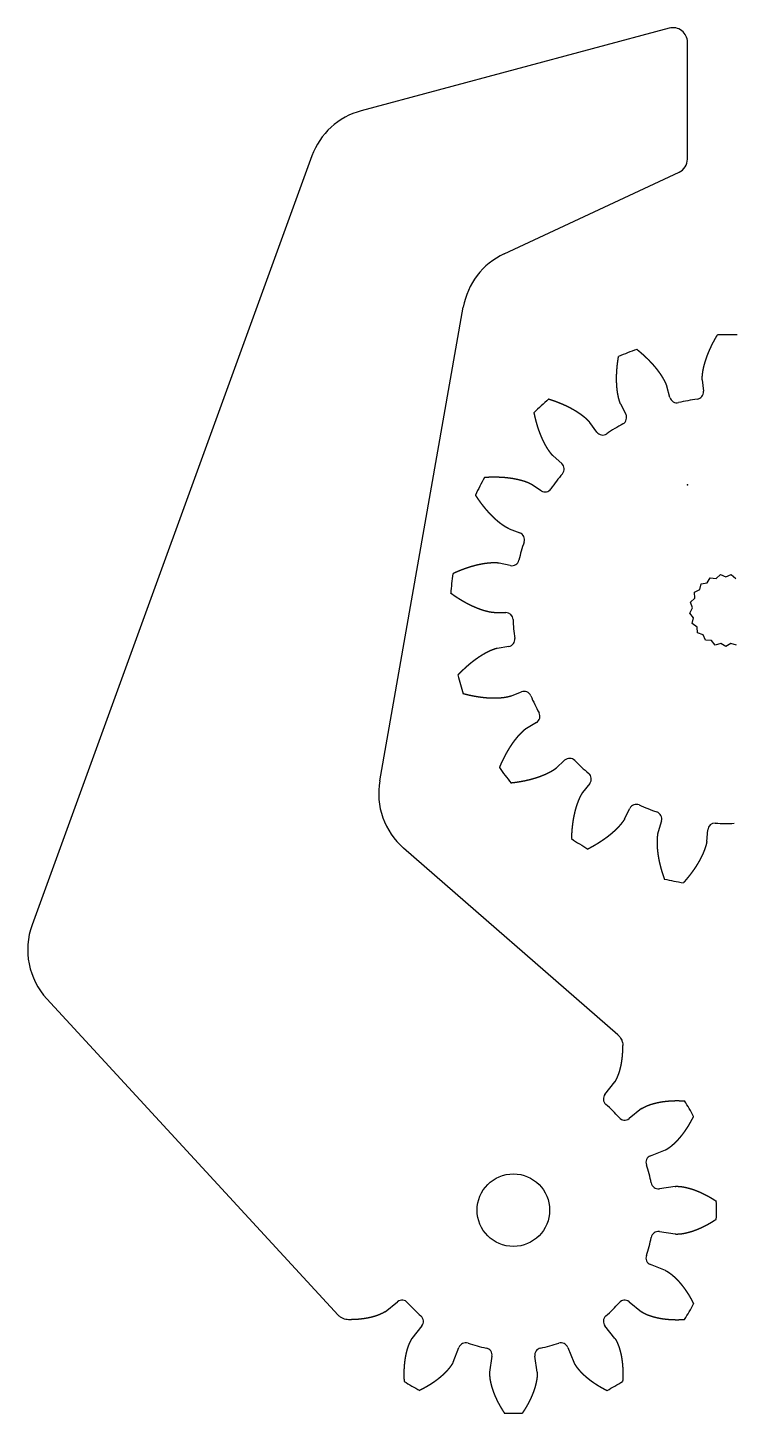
# Model space of a CAD drawing. Header units: millimetres. Extents: x -50 to 45, y -115 to 31.
# Drawn here: x -50.5 to -1.8, y -64 to 31.5 of the extents above; entities that cross this region are included whole.
import ezdxf

# ---------------------------------------------------------------- set-up
doc = ezdxf.new("R2010")
doc.units = ezdxf.units.MM
doc.layers.get('0').update_dxf_attribs({"linetype": 'CONTINUOUS'})

msp = doc.modelspace()

# ---------------------------------------------------------------- linework, layer by layer
for p, q in [((-6.259, 31.465), (-27.486, 25.777)), ((-5, 22.439), (-5, 30.499)), ((-30.89, 22.657), (-50.179, -30.338)), ((-17.641, 15.907), (-5.577, 21.533)), ((-26.211, -20.414), (-20.452, 12.244)), ((-6.21, 6.019), (-6.413, 6.789)), ((-3.979, 7.232), (-3.898, 6.439)), ((-9.61, 5.57), (-9.247, 4.86)), ((-11.252, 3.633), (-11.719, 4.279)), ((-14.26, 1.986), (-13.665, 1.455)), ((-15.091, -0.413), (-15.76, 0.02)), ((-17.301, -3.035), (-16.555, -3.316)), ((-17.21, -5.573), (-17.99, -5.411)), ((-18.324, -8.816), (-17.527, -8.808)), ((-17.322, -11.149), (-18.108, -11.28)), ((-17.189, -14.576), (-16.448, -14.281)), ((-15.412, -16.39), (-16.097, -16.796)), ((-14.049, -19.537), (-13.466, -18.994)), ((-11.737, -20.586), (-12.23, -21.213)), ((-9.33, -23.029), (-8.982, -22.312)), ((-6.795, -23.172), (-7.028, -23.934)), ((-3.668, -24.58), (-3.602, -23.786)), ((-9.795, -37.914), (-24.569, -25.054)), ((-49.158, -35.436), (-29.083, -57.226)), ((-10.687, -42.022), (-10.003, -41.157)), ((-8.157, -43.003), (-9.022, -43.687)), ((-7.544, -46.247), (-6.519, -45.84)), ((-5.843, -48.362), (-6.934, -48.522)), ((-6.934, -51.478), (-5.843, -51.638)), ((-6.519, -54.16), (-7.544, -53.753)), ((-25.843, -56.997), (-24.978, -56.313)), ((-9.022, -56.313), (-8.157, -56.997)), ((-23.313, -57.978), (-23.997, -58.843)), ((-10.003, -58.843), (-10.687, -57.978)), ((-21.16, -60.481), (-20.753, -59.456)), ((-18.478, -60.066), (-18.638, -61.157)), ((-15.362, -61.157), (-15.522, -60.066)), ((-13.247, -59.456), (-12.84, -60.481))]:
    msp.add_line(p, q)
msp.add_lwpolyline([(-1.613, -11.047), (-2.007, -10.934), (-2.35, -11.158), (-2.692, -10.934), (-3.086, -11.047), (-3.348, -10.732), (-3.757, -10.724), (-3.914, -10.346), (-4.303, -10.218), (-4.341, -9.81), (-4.675, -9.573), (-4.592, -9.172), (-4.841, -8.847), (-4.643, -8.488), (-4.785, -8.104), (-4.491, -7.82), (-4.513, -7.411), (-4.148, -7.226), (-4.049, -6.828), (-3.645, -6.76), (-3.434, -6.409), (-3.028, -6.462), (-2.722, -6.189), (-2.35, -6.36), (-1.977, -6.189), (-1.672, -6.462)])
msp.add_circle((-17, -50), 2.5)
for centre, radius, start, end in [((-6, 30.499), 1, 0, 105), ((-26.192, 20.947), 5, 105, 160), ((-6, 22.439), 1, -65, 0), ((-15.528, 11.376), 5, 115, 170), ((-2.35, -8.66), 19, 87.67315, 91.73861), ((-2.35, -8.66), 19, 108.84962, 112.91508), ((-2.35, -8.66), 19, 130.02609, 134.09155), ((-5.726, 6.146), 0.5, 194.73428, 282.84747), ((-2.35, -8.66), 14.686, 97.74077, 102.84747), ((-4.395, 6.388), 0.5, -82.25923, 5.85396), ((-9.693, 4.633), 0.5, -61.08276, 27.03043), ((-2.35, -8.66), 14.686, 118.91724, 124.02394), ((-10.847, 3.926), 0.5, 215.91075, 304.02394), ((-13.999, 1.082), 0.5, -39.90629, 48.2069), ((-2.35, -8.66), 19, 151.20256, 155.26802), ((-2.35, -8.66), 14.686, 140.09371, 145.20041), ((-14.82, 0.007), 0.5, 237.08722, 325.20041), ((-16.731, -3.784), 0.5, -18.72982, 69.38337), ((-2.35, -8.66), 14.686, 161.27018, 166.37688), ((-17.108, -5.083), 0.5, 258.26369, 346.37688), ((-2.35, -8.66), 19, 172.37904, 176.44449), ((-17.522, -9.308), 0.5, 2.44665, 90.55984), ((-2.35, -8.66), 14.686, 182.44665, 187.55335), ((-17.404, -10.656), 0.5, -80.55984, 7.55335), ((-2.35, -8.66), 19, 193.55551, 197.62096), ((-16.263, -14.745), 0.5, 23.62312, 111.73631), ((-2.35, -8.66), 14.686, 203.62312, 208.72982), ((-15.666, -15.96), 0.5, -59.38337, 28.72982), ((-13.125, -19.36), 0.5, 44.79959, 132.91278), ((-2.35, -8.66), 14.686, 224.79959, 229.90629), ((-2.35, -8.66), 19, 214.73198, 218.79744), ((-12.13, -20.277), 0.5, -38.2069, 49.90629), ((-21.286, -21.282), 5, 170, 228.96134), ((-8.532, -22.53), 0.5, 65.97606, 154.08925), ((-2.35, -8.66), 14.686, 245.97606, 251.08276), ((-7.273, -23.026), 0.5, -17.03043, 71.08276), ((-3.104, -23.827), 0.5, 87.15253, 175.26572), ((-2.35, -8.66), 14.686, 267.15253, 272.25923), ((-2.35, -8.66), 19, 235.90845, 239.97391), ((-2.35, -8.66), 19, 257.08492, 261.15038), ((-45.481, -32.048), 5, 160, 222.65448), ((-10.295, -42.332), 0.5, 141.64604, 228.83243), ((-17, -50), 9.686, 41.16757, 48.83243), ((-17, -50), 14, 27.45894, 32.54106), ((-9.332, -43.295), 0.5, 221.16757, 308.35396), ((-7.359, -46.712), 0.5, 111.64604, 198.83243), ((-17, -50), 9.686, 11.16757, 18.83243), ((-7.007, -48.027), 0.5, 191.16757, 278.35396), ((-17, -50), 14, -2.54106, 2.54106), ((-7.007, -51.973), 0.5, 81.64604, 168.83243), ((-17, -50), 9.686, 341.16757, 348.83243), ((-7.359, -53.288), 0.5, 161.16757, 248.35396), ((-24.668, -56.705), 0.5, 41.16757, 128.35396), ((-9.332, -56.705), 0.5, 51.64604, 138.83243), ((-17, -50), 9.686, 221.16757, 228.83243), ((-23.705, -57.668), 0.5, -38.35396, 48.83243), ((-10.295, -57.668), 0.5, 131.16757, 218.35396), ((-17, -50), 9.686, 311.16757, 318.83243), ((-17, -50), 14, 327.45894, 332.54106), ((-20.288, -59.641), 0.5, 71.16757, 158.35396), ((-17, -50), 9.686, 251.16757, 258.83243), ((-17, -50), 9.686, 281.16757, 288.83243), ((-13.712, -59.641), 0.5, 21.64604, 108.83243), ((-18.973, -59.993), 0.5, -8.35396, 78.83243), ((-15.027, -59.993), 0.5, 101.16757, 188.35396), ((-17, -50), 14, 237.45894, 242.54106), ((-17, -50), 14, 297.45894, 302.54106), ((-17, -50), 14, 267.45894, 272.54106)]:
    msp.add_arc(centre, radius, start, end)
for points in [[(-3.979, 7.232), (-3.98, 7.24), (-3.981, 7.258), (-3.983, 7.285), (-3.984, 7.32), (-3.983, 7.365), (-3.98, 7.41), (-3.977, 7.454), (-3.973, 7.499), (-3.969, 7.544), (-3.965, 7.589), (-3.96, 7.633), (-3.954, 7.678), (-3.948, 7.723), (-3.941, 7.768), (-3.934, 7.813), (-3.926, 7.858), (-3.917, 7.903), (-3.908, 7.947), (-3.899, 7.992), (-3.89, 8.037), (-3.879, 8.082), (-3.869, 8.127), (-3.858, 8.172), (-3.847, 8.217), (-3.835, 8.261), (-3.823, 8.306), (-3.811, 8.351), (-3.798, 8.396), (-3.785, 8.44), (-3.771, 8.485), (-3.757, 8.53), (-3.743, 8.575), (-3.728, 8.619), (-3.713, 8.664), (-3.698, 8.708), (-3.683, 8.753), (-3.667, 8.798), (-3.65, 8.842), (-3.634, 8.887), (-3.617, 8.931), (-3.6, 8.975), (-3.582, 9.02), (-3.565, 9.064), (-3.547, 9.108), (-3.528, 9.153), (-3.509, 9.197), (-3.49, 9.241), (-3.471, 9.285), (-3.452, 9.329), (-3.432, 9.374), (-3.412, 9.418), (-3.391, 9.462), (-3.371, 9.506), (-3.35, 9.549), (-3.328, 9.593), (-3.307, 9.637), (-3.285, 9.681), (-3.263, 9.725), (-3.241, 9.768), (-3.218, 9.812), (-3.195, 9.856), (-3.172, 9.899), (-3.148, 9.943), (-3.125, 9.986), (-3.101, 10.029), (-3.077, 10.073), (-3.052, 10.116), (-3.027, 10.159), (-3.003, 10.202), (-2.977, 10.245), (-2.957, 10.28), (-2.942, 10.306), (-2.931, 10.323), (-2.926, 10.331)], [(-9.61, 5.57), (-9.614, 5.578), (-9.621, 5.594), (-9.633, 5.618), (-9.646, 5.651), (-9.661, 5.693), (-9.675, 5.735), (-9.688, 5.778), (-9.701, 5.821), (-9.713, 5.865), (-9.725, 5.908), (-9.737, 5.952), (-9.748, 5.995), (-9.758, 6.039), (-9.768, 6.084), (-9.777, 6.128), (-9.786, 6.173), (-9.794, 6.218), (-9.802, 6.263), (-9.81, 6.308), (-9.817, 6.353), (-9.824, 6.399), (-9.831, 6.444), (-9.837, 6.49), (-9.842, 6.536), (-9.848, 6.582), (-9.852, 6.628), (-9.857, 6.674), (-9.861, 6.721), (-9.865, 6.767), (-9.869, 6.814), (-9.872, 6.861), (-9.875, 6.907), (-9.877, 6.954), (-9.879, 7.001), (-9.881, 7.048), (-9.883, 7.096), (-9.884, 7.143), (-9.885, 7.19), (-9.886, 7.238), (-9.886, 7.285), (-9.886, 7.333), (-9.886, 7.381), (-9.885, 7.428), (-9.884, 7.476), (-9.883, 7.524), (-9.882, 7.572), (-9.88, 7.62), (-9.878, 7.668), (-9.876, 7.717), (-9.873, 7.765), (-9.87, 7.813), (-9.867, 7.862), (-9.864, 7.91), (-9.86, 7.959), (-9.856, 8.007), (-9.852, 8.056), (-9.847, 8.105), (-9.842, 8.153), (-9.837, 8.202), (-9.832, 8.251), (-9.826, 8.3), (-9.821, 8.349), (-9.814, 8.398), (-9.808, 8.447), (-9.801, 8.496), (-9.795, 8.545), (-9.787, 8.594), (-9.78, 8.643), (-9.772, 8.693), (-9.764, 8.742), (-9.758, 8.781), (-9.753, 8.811), (-9.749, 8.831), (-9.748, 8.841)], [(-6.413, 6.789), (-6.415, 6.798), (-6.42, 6.815), (-6.427, 6.841), (-6.439, 6.874), (-6.456, 6.916), (-6.474, 6.957), (-6.493, 6.997), (-6.512, 7.038), (-6.532, 7.078), (-6.552, 7.119), (-6.572, 7.159), (-6.593, 7.199), (-6.614, 7.239), (-6.637, 7.278), (-6.659, 7.318), (-6.683, 7.357), (-6.706, 7.396), (-6.73, 7.435), (-6.755, 7.474), (-6.78, 7.512), (-6.805, 7.551), (-6.83, 7.589), (-6.856, 7.627), (-6.883, 7.665), (-6.909, 7.703), (-6.936, 7.741), (-6.964, 7.778), (-6.992, 7.816), (-7.02, 7.853), (-7.048, 7.89), (-7.077, 7.927), (-7.106, 7.964), (-7.135, 8), (-7.165, 8.037), (-7.195, 8.073), (-7.225, 8.11), (-7.256, 8.146), (-7.286, 8.182), (-7.318, 8.217), (-7.349, 8.253), (-7.381, 8.289), (-7.413, 8.324), (-7.445, 8.359), (-7.477, 8.395), (-7.51, 8.43), (-7.543, 8.464), (-7.577, 8.499), (-7.61, 8.534), (-7.644, 8.568), (-7.678, 8.602), (-7.712, 8.636), (-7.747, 8.671), (-7.782, 8.704), (-7.817, 8.738), (-7.852, 8.772), (-7.888, 8.805), (-7.924, 8.838), (-7.96, 8.872), (-7.996, 8.905), (-8.032, 8.938), (-8.069, 8.97), (-8.106, 9.003), (-8.143, 9.035), (-8.181, 9.068), (-8.218, 9.1), (-8.256, 9.132), (-8.294, 9.164), (-8.333, 9.196), (-8.371, 9.227), (-8.41, 9.259), (-8.441, 9.284), (-8.465, 9.302), (-8.48, 9.315), (-8.488, 9.321)], [(-11.719, 4.279), (-11.724, 4.286), (-11.735, 4.3), (-11.752, 4.321), (-11.775, 4.348), (-11.805, 4.381), (-11.837, 4.412), (-11.869, 4.443), (-11.902, 4.474), (-11.935, 4.505), (-11.968, 4.535), (-12.001, 4.566), (-12.035, 4.595), (-12.07, 4.625), (-12.105, 4.654), (-12.14, 4.682), (-12.176, 4.71), (-12.212, 4.738), (-12.249, 4.766), (-12.286, 4.793), (-12.323, 4.82), (-12.36, 4.847), (-12.398, 4.873), (-12.436, 4.899), (-12.474, 4.925), (-12.512, 4.951), (-12.551, 4.976), (-12.59, 5.001), (-12.63, 5.026), (-12.669, 5.051), (-12.709, 5.075), (-12.749, 5.099), (-12.79, 5.123), (-12.83, 5.147), (-12.871, 5.17), (-12.912, 5.193), (-12.954, 5.216), (-12.995, 5.239), (-13.037, 5.261), (-13.079, 5.283), (-13.121, 5.305), (-13.163, 5.327), (-13.206, 5.348), (-13.249, 5.369), (-13.292, 5.39), (-13.335, 5.411), (-13.379, 5.432), (-13.422, 5.452), (-13.466, 5.472), (-13.51, 5.492), (-13.554, 5.512), (-13.598, 5.531), (-13.643, 5.55), (-13.688, 5.569), (-13.733, 5.588), (-13.778, 5.607), (-13.823, 5.625), (-13.868, 5.643), (-13.914, 5.661), (-13.96, 5.679), (-14.006, 5.696), (-14.052, 5.714), (-14.098, 5.731), (-14.144, 5.747), (-14.191, 5.764), (-14.238, 5.78), (-14.285, 5.797), (-14.332, 5.813), (-14.379, 5.828), (-14.426, 5.844), (-14.474, 5.859), (-14.512, 5.871), (-14.54, 5.88), (-14.56, 5.886), (-14.569, 5.889)], [(-14.26, 1.986), (-14.266, 1.992), (-14.279, 2.004), (-14.299, 2.023), (-14.323, 2.049), (-14.352, 2.082), (-14.381, 2.117), (-14.408, 2.152), (-14.436, 2.188), (-14.463, 2.224), (-14.49, 2.26), (-14.516, 2.296), (-14.542, 2.333), (-14.568, 2.37), (-14.593, 2.408), (-14.618, 2.446), (-14.642, 2.485), (-14.666, 2.524), (-14.69, 2.563), (-14.713, 2.602), (-14.736, 2.642), (-14.759, 2.682), (-14.782, 2.722), (-14.804, 2.762), (-14.826, 2.803), (-14.847, 2.844), (-14.868, 2.885), (-14.889, 2.927), (-14.91, 2.969), (-14.93, 3.011), (-14.951, 3.053), (-14.97, 3.095), (-14.99, 3.138), (-15.009, 3.181), (-15.028, 3.224), (-15.047, 3.267), (-15.066, 3.31), (-15.084, 3.354), (-15.102, 3.398), (-15.12, 3.442), (-15.137, 3.486), (-15.154, 3.53), (-15.171, 3.575), (-15.188, 3.62), (-15.205, 3.665), (-15.221, 3.71), (-15.237, 3.755), (-15.253, 3.801), (-15.268, 3.846), (-15.283, 3.892), (-15.298, 3.938), (-15.313, 3.984), (-15.328, 4.03), (-15.342, 4.077), (-15.356, 4.123), (-15.37, 4.17), (-15.384, 4.217), (-15.397, 4.264), (-15.41, 4.311), (-15.423, 4.359), (-15.436, 4.406), (-15.448, 4.454), (-15.46, 4.501), (-15.472, 4.549), (-15.484, 4.597), (-15.496, 4.646), (-15.507, 4.694), (-15.518, 4.742), (-15.529, 4.791), (-15.54, 4.84), (-15.55, 4.888), (-15.558, 4.927), (-15.564, 4.957), (-15.568, 4.977), (-15.57, 4.986)], [(-15.76, 0.02), (-15.768, 0.025), (-15.783, 0.034), (-15.806, 0.048), (-15.837, 0.065), (-15.878, 0.084), (-15.918, 0.102), (-15.96, 0.12), (-16.001, 0.137), (-16.043, 0.153), (-16.085, 0.17), (-16.127, 0.186), (-16.17, 0.201), (-16.212, 0.216), (-16.255, 0.231), (-16.299, 0.244), (-16.342, 0.258), (-16.386, 0.27), (-16.43, 0.283), (-16.474, 0.295), (-16.519, 0.307), (-16.563, 0.318), (-16.608, 0.33), (-16.653, 0.34), (-16.698, 0.351), (-16.743, 0.361), (-16.788, 0.37), (-16.834, 0.379), (-16.88, 0.388), (-16.925, 0.397), (-16.971, 0.405), (-17.018, 0.413), (-17.064, 0.421), (-17.11, 0.428), (-17.157, 0.435), (-17.203, 0.442), (-17.25, 0.448), (-17.297, 0.454), (-17.344, 0.46), (-17.391, 0.466), (-17.438, 0.471), (-17.486, 0.476), (-17.533, 0.48), (-17.581, 0.485), (-17.629, 0.489), (-17.676, 0.493), (-17.724, 0.496), (-17.772, 0.499), (-17.82, 0.502), (-17.869, 0.505), (-17.917, 0.507), (-17.965, 0.509), (-18.014, 0.511), (-18.062, 0.513), (-18.111, 0.514), (-18.16, 0.515), (-18.209, 0.516), (-18.257, 0.516), (-18.306, 0.517), (-18.355, 0.517), (-18.405, 0.516), (-18.454, 0.516), (-18.503, 0.515), (-18.553, 0.514), (-18.602, 0.512), (-18.651, 0.511), (-18.701, 0.509), (-18.751, 0.507), (-18.8, 0.505), (-18.85, 0.502), (-18.9, 0.499), (-18.94, 0.497), (-18.97, 0.495), (-18.99, 0.493), (-19, 0.493)], [(-17.301, -3.035), (-17.31, -3.032), (-17.326, -3.025), (-17.351, -3.015), (-17.383, -3), (-17.422, -2.979), (-17.461, -2.957), (-17.5, -2.934), (-17.538, -2.911), (-17.577, -2.887), (-17.615, -2.863), (-17.653, -2.839), (-17.69, -2.814), (-17.728, -2.788), (-17.765, -2.762), (-17.802, -2.735), (-17.838, -2.708), (-17.875, -2.681), (-17.911, -2.653), (-17.947, -2.624), (-17.983, -2.596), (-18.018, -2.567), (-18.054, -2.538), (-18.089, -2.508), (-18.124, -2.478), (-18.159, -2.447), (-18.194, -2.416), (-18.228, -2.385), (-18.263, -2.354), (-18.297, -2.322), (-18.331, -2.29), (-18.365, -2.258), (-18.398, -2.225), (-18.432, -2.192), (-18.465, -2.159), (-18.498, -2.125), (-18.531, -2.092), (-18.564, -2.057), (-18.597, -2.023), (-18.629, -1.988), (-18.661, -1.954), (-18.693, -1.918), (-18.725, -1.883), (-18.757, -1.847), (-18.789, -1.811), (-18.82, -1.775), (-18.851, -1.739), (-18.883, -1.702), (-18.914, -1.665), (-18.944, -1.628), (-18.975, -1.59), (-19.005, -1.553), (-19.036, -1.515), (-19.066, -1.477), (-19.096, -1.438), (-19.126, -1.4), (-19.155, -1.361), (-19.185, -1.322), (-19.214, -1.283), (-19.243, -1.243), (-19.272, -1.204), (-19.301, -1.164), (-19.329, -1.124), (-19.358, -1.083), (-19.386, -1.043), (-19.414, -1.002), (-19.442, -0.961), (-19.47, -0.92), (-19.498, -0.878), (-19.525, -0.837), (-19.553, -0.795), (-19.574, -0.761), (-19.591, -0.736), (-19.601, -0.719), (-19.607, -0.711)], [(-17.99, -5.411), (-17.999, -5.409), (-18.017, -5.405), (-18.043, -5.401), (-18.078, -5.397), (-18.123, -5.393), (-18.167, -5.391), (-18.212, -5.39), (-18.257, -5.389), (-18.302, -5.388), (-18.347, -5.388), (-18.392, -5.389), (-18.437, -5.389), (-18.483, -5.391), (-18.528, -5.393), (-18.573, -5.396), (-18.619, -5.399), (-18.664, -5.403), (-18.71, -5.407), (-18.755, -5.412), (-18.801, -5.417), (-18.847, -5.422), (-18.892, -5.428), (-18.938, -5.434), (-18.984, -5.441), (-19.03, -5.448), (-19.075, -5.456), (-19.121, -5.463), (-19.167, -5.472), (-19.213, -5.48), (-19.259, -5.489), (-19.305, -5.498), (-19.351, -5.508), (-19.396, -5.518), (-19.442, -5.528), (-19.488, -5.538), (-19.534, -5.549), (-19.58, -5.561), (-19.626, -5.572), (-19.672, -5.584), (-19.718, -5.596), (-19.764, -5.609), (-19.81, -5.622), (-19.856, -5.635), (-19.902, -5.648), (-19.948, -5.662), (-19.994, -5.676), (-20.04, -5.69), (-20.086, -5.705), (-20.131, -5.72), (-20.177, -5.735), (-20.223, -5.751), (-20.269, -5.767), (-20.315, -5.783), (-20.361, -5.799), (-20.407, -5.816), (-20.452, -5.833), (-20.498, -5.85), (-20.544, -5.867), (-20.59, -5.885), (-20.635, -5.903), (-20.681, -5.921), (-20.727, -5.94), (-20.772, -5.959), (-20.818, -5.978), (-20.864, -5.997), (-20.909, -6.017), (-20.955, -6.037), (-21, -6.057), (-21.046, -6.077), (-21.091, -6.098), (-21.127, -6.115), (-21.155, -6.127), (-21.173, -6.136), (-21.182, -6.14)], [(-18.324, -8.816), (-18.333, -8.816), (-18.35, -8.816), (-18.377, -8.815), (-18.413, -8.813), (-18.457, -8.807), (-18.501, -8.801), (-18.545, -8.793), (-18.59, -8.786), (-18.634, -8.777), (-18.678, -8.769), (-18.722, -8.76), (-18.766, -8.75), (-18.81, -8.74), (-18.854, -8.729), (-18.898, -8.717), (-18.942, -8.705), (-18.986, -8.693), (-19.03, -8.68), (-19.074, -8.666), (-19.118, -8.653), (-19.161, -8.639), (-19.205, -8.624), (-19.249, -8.609), (-19.292, -8.594), (-19.336, -8.578), (-19.379, -8.562), (-19.423, -8.545), (-19.466, -8.528), (-19.509, -8.511), (-19.553, -8.493), (-19.596, -8.475), (-19.639, -8.457), (-19.682, -8.438), (-19.725, -8.42), (-19.768, -8.4), (-19.811, -8.381), (-19.854, -8.361), (-19.897, -8.34), (-19.94, -8.32), (-19.982, -8.299), (-20.025, -8.278), (-20.068, -8.256), (-20.11, -8.234), (-20.153, -8.212), (-20.195, -8.19), (-20.237, -8.167), (-20.28, -8.144), (-20.322, -8.121), (-20.364, -8.097), (-20.406, -8.074), (-20.448, -8.049), (-20.49, -8.025), (-20.532, -8), (-20.574, -7.975), (-20.615, -7.95), (-20.657, -7.925), (-20.699, -7.899), (-20.74, -7.873), (-20.782, -7.847), (-20.823, -7.82), (-20.864, -7.793), (-20.905, -7.766), (-20.946, -7.739), (-20.988, -7.711), (-21.029, -7.684), (-21.069, -7.655), (-21.11, -7.627), (-21.151, -7.599), (-21.192, -7.57), (-21.232, -7.541), (-21.265, -7.517), (-21.289, -7.499), (-21.305, -7.488), (-21.313, -7.482)], [(-18.108, -11.28), (-18.117, -11.282), (-18.134, -11.285), (-18.161, -11.29), (-18.195, -11.299), (-18.238, -11.312), (-18.28, -11.326), (-18.322, -11.341), (-18.365, -11.356), (-18.407, -11.372), (-18.449, -11.388), (-18.491, -11.405), (-18.533, -11.422), (-18.574, -11.44), (-18.616, -11.458), (-18.657, -11.477), (-18.698, -11.497), (-18.739, -11.517), (-18.78, -11.537), (-18.821, -11.558), (-18.862, -11.579), (-18.902, -11.6), (-18.943, -11.622), (-18.983, -11.645), (-19.023, -11.667), (-19.063, -11.69), (-19.104, -11.714), (-19.143, -11.738), (-19.183, -11.762), (-19.223, -11.786), (-19.262, -11.811), (-19.302, -11.837), (-19.341, -11.862), (-19.38, -11.888), (-19.42, -11.914), (-19.459, -11.94), (-19.497, -11.967), (-19.536, -11.994), (-19.575, -12.022), (-19.613, -12.049), (-19.652, -12.077), (-19.69, -12.106), (-19.728, -12.134), (-19.766, -12.163), (-19.804, -12.192), (-19.842, -12.222), (-19.88, -12.251), (-19.918, -12.281), (-19.955, -12.312), (-19.993, -12.342), (-20.03, -12.373), (-20.067, -12.404), (-20.104, -12.435), (-20.141, -12.467), (-20.178, -12.499), (-20.215, -12.531), (-20.251, -12.563), (-20.288, -12.596), (-20.324, -12.628), (-20.36, -12.662), (-20.396, -12.695), (-20.432, -12.728), (-20.468, -12.762), (-20.504, -12.796), (-20.54, -12.831), (-20.575, -12.865), (-20.611, -12.9), (-20.646, -12.935), (-20.681, -12.97), (-20.716, -13.006), (-20.751, -13.041), (-20.779, -13.07), (-20.8, -13.092), (-20.813, -13.106), (-20.82, -13.113)], [(-17.189, -14.576), (-17.197, -14.579), (-17.213, -14.586), (-17.239, -14.594), (-17.273, -14.605), (-17.316, -14.616), (-17.36, -14.626), (-17.403, -14.635), (-17.448, -14.644), (-17.492, -14.652), (-17.536, -14.66), (-17.58, -14.667), (-17.625, -14.674), (-17.67, -14.681), (-17.715, -14.687), (-17.76, -14.692), (-17.805, -14.696), (-17.851, -14.7), (-17.896, -14.704), (-17.942, -14.707), (-17.988, -14.71), (-18.034, -14.713), (-18.08, -14.715), (-18.126, -14.717), (-18.172, -14.719), (-18.218, -14.72), (-18.265, -14.72), (-18.311, -14.72), (-18.358, -14.72), (-18.405, -14.72), (-18.451, -14.719), (-18.498, -14.718), (-18.545, -14.717), (-18.592, -14.715), (-18.639, -14.713), (-18.686, -14.71), (-18.733, -14.707), (-18.78, -14.704), (-18.827, -14.701), (-18.875, -14.697), (-18.922, -14.693), (-18.97, -14.689), (-19.017, -14.684), (-19.065, -14.679), (-19.112, -14.674), (-19.16, -14.668), (-19.207, -14.662), (-19.255, -14.656), (-19.303, -14.65), (-19.351, -14.643), (-19.399, -14.636), (-19.446, -14.629), (-19.494, -14.621), (-19.542, -14.613), (-19.59, -14.605), (-19.638, -14.597), (-19.686, -14.588), (-19.734, -14.579), (-19.783, -14.57), (-19.831, -14.56), (-19.879, -14.55), (-19.927, -14.54), (-19.975, -14.53), (-20.023, -14.519), (-20.072, -14.508), (-20.12, -14.497), (-20.168, -14.486), (-20.216, -14.474), (-20.265, -14.462), (-20.313, -14.45), (-20.361, -14.437), (-20.4, -14.427), (-20.429, -14.419), (-20.448, -14.414), (-20.458, -14.412)], [(-16.097, -16.796), (-16.105, -16.8), (-16.12, -16.81), (-16.143, -16.824), (-16.172, -16.845), (-16.207, -16.872), (-16.241, -16.901), (-16.275, -16.93), (-16.309, -16.96), (-16.343, -16.989), (-16.376, -17.02), (-16.409, -17.05), (-16.442, -17.081), (-16.474, -17.113), (-16.506, -17.145), (-16.538, -17.178), (-16.569, -17.211), (-16.6, -17.244), (-16.631, -17.278), (-16.662, -17.312), (-16.692, -17.347), (-16.722, -17.381), (-16.752, -17.416), (-16.782, -17.452), (-16.811, -17.488), (-16.84, -17.524), (-16.869, -17.56), (-16.898, -17.597), (-16.926, -17.633), (-16.954, -17.671), (-16.982, -17.708), (-17.01, -17.746), (-17.037, -17.784), (-17.064, -17.822), (-17.091, -17.861), (-17.118, -17.899), (-17.145, -17.938), (-17.171, -17.978), (-17.197, -18.017), (-17.223, -18.057), (-17.249, -18.097), (-17.274, -18.137), (-17.3, -18.178), (-17.325, -18.218), (-17.35, -18.259), (-17.374, -18.3), (-17.399, -18.342), (-17.423, -18.383), (-17.447, -18.425), (-17.471, -18.467), (-17.495, -18.509), (-17.518, -18.551), (-17.541, -18.594), (-17.564, -18.637), (-17.587, -18.68), (-17.61, -18.723), (-17.632, -18.766), (-17.655, -18.81), (-17.677, -18.854), (-17.699, -18.898), (-17.72, -18.942), (-17.742, -18.986), (-17.763, -19.03), (-17.784, -19.075), (-17.805, -19.12), (-17.825, -19.165), (-17.846, -19.21), (-17.866, -19.256), (-17.886, -19.301), (-17.906, -19.347), (-17.926, -19.393), (-17.941, -19.43), (-17.953, -19.457), (-17.96, -19.476), (-17.964, -19.485)], [(-14.049, -19.537), (-14.056, -19.543), (-14.069, -19.555), (-14.089, -19.572), (-14.117, -19.594), (-14.154, -19.62), (-14.191, -19.645), (-14.228, -19.67), (-14.266, -19.694), (-14.305, -19.717), (-14.343, -19.741), (-14.382, -19.764), (-14.421, -19.786), (-14.46, -19.809), (-14.5, -19.83), (-14.541, -19.851), (-14.581, -19.872), (-14.622, -19.892), (-14.663, -19.912), (-14.705, -19.932), (-14.746, -19.951), (-14.788, -19.97), (-14.83, -19.989), (-14.872, -20.007), (-14.915, -20.025), (-14.958, -20.043), (-15.001, -20.06), (-15.044, -20.077), (-15.088, -20.094), (-15.131, -20.11), (-15.175, -20.126), (-15.219, -20.142), (-15.263, -20.158), (-15.308, -20.173), (-15.352, -20.188), (-15.397, -20.203), (-15.442, -20.217), (-15.487, -20.231), (-15.533, -20.245), (-15.578, -20.259), (-15.624, -20.272), (-15.669, -20.285), (-15.715, -20.298), (-15.762, -20.311), (-15.808, -20.323), (-15.854, -20.335), (-15.901, -20.347), (-15.948, -20.358), (-15.994, -20.369), (-16.041, -20.38), (-16.089, -20.391), (-16.136, -20.402), (-16.183, -20.412), (-16.231, -20.422), (-16.278, -20.432), (-16.326, -20.441), (-16.374, -20.45), (-16.422, -20.459), (-16.471, -20.468), (-16.519, -20.476), (-16.567, -20.485), (-16.616, -20.493), (-16.665, -20.5), (-16.713, -20.508), (-16.762, -20.515), (-16.811, -20.522), (-16.86, -20.529), (-16.91, -20.536), (-16.959, -20.542), (-17.009, -20.548), (-17.058, -20.554), (-17.098, -20.558), (-17.128, -20.562), (-17.148, -20.564), (-17.158, -20.565)], [(-12.23, -21.213), (-12.236, -21.22), (-12.246, -21.234), (-12.262, -21.255), (-12.282, -21.285), (-12.305, -21.323), (-12.326, -21.362), (-12.348, -21.402), (-12.368, -21.442), (-12.389, -21.482), (-12.409, -21.522), (-12.429, -21.563), (-12.448, -21.603), (-12.467, -21.645), (-12.485, -21.686), (-12.503, -21.728), (-12.52, -21.77), (-12.537, -21.813), (-12.554, -21.855), (-12.57, -21.898), (-12.586, -21.941), (-12.601, -21.984), (-12.616, -22.028), (-12.631, -22.072), (-12.646, -22.115), (-12.66, -22.16), (-12.673, -22.204), (-12.687, -22.248), (-12.7, -22.293), (-12.713, -22.338), (-12.725, -22.383), (-12.737, -22.428), (-12.749, -22.473), (-12.761, -22.519), (-12.772, -22.565), (-12.783, -22.611), (-12.794, -22.657), (-12.804, -22.703), (-12.814, -22.749), (-12.824, -22.795), (-12.834, -22.842), (-12.843, -22.889), (-12.852, -22.936), (-12.861, -22.983), (-12.869, -23.03), (-12.877, -23.077), (-12.885, -23.124), (-12.893, -23.172), (-12.9, -23.219), (-12.907, -23.267), (-12.914, -23.315), (-12.921, -23.363), (-12.927, -23.411), (-12.933, -23.459), (-12.939, -23.508), (-12.944, -23.556), (-12.95, -23.605), (-12.955, -23.653), (-12.959, -23.702), (-12.964, -23.751), (-12.968, -23.8), (-12.972, -23.849), (-12.976, -23.898), (-12.979, -23.947), (-12.982, -23.997), (-12.985, -24.046), (-12.988, -24.096), (-12.991, -24.145), (-12.993, -24.195), (-12.995, -24.245), (-12.997, -24.295), (-12.998, -24.335), (-12.999, -24.365), (-12.999, -24.385), (-12.999, -24.395)], [(-9.33, -23.029), (-9.334, -23.037), (-9.342, -23.053), (-9.355, -23.076), (-9.373, -23.107), (-9.397, -23.144), (-9.423, -23.181), (-9.449, -23.217), (-9.476, -23.253), (-9.503, -23.289), (-9.53, -23.325), (-9.558, -23.361), (-9.586, -23.396), (-9.615, -23.431), (-9.645, -23.465), (-9.675, -23.499), (-9.705, -23.533), (-9.736, -23.567), (-9.767, -23.6), (-9.798, -23.634), (-9.83, -23.667), (-9.862, -23.7), (-9.895, -23.732), (-9.928, -23.765), (-9.961, -23.797), (-9.995, -23.829), (-10.028, -23.86), (-10.063, -23.892), (-10.097, -23.923), (-10.132, -23.954), (-10.167, -23.985), (-10.202, -24.016), (-10.238, -24.046), (-10.274, -24.077), (-10.31, -24.107), (-10.346, -24.137), (-10.383, -24.166), (-10.42, -24.196), (-10.457, -24.225), (-10.495, -24.254), (-10.532, -24.283), (-10.57, -24.312), (-10.609, -24.341), (-10.647, -24.369), (-10.686, -24.397), (-10.725, -24.425), (-10.764, -24.453), (-10.803, -24.48), (-10.843, -24.508), (-10.883, -24.535), (-10.923, -24.562), (-10.963, -24.589), (-11.004, -24.616), (-11.045, -24.642), (-11.086, -24.668), (-11.127, -24.694), (-11.168, -24.72), (-11.21, -24.746), (-11.251, -24.772), (-11.293, -24.797), (-11.336, -24.822), (-11.378, -24.847), (-11.421, -24.872), (-11.463, -24.897), (-11.506, -24.921), (-11.55, -24.945), (-11.593, -24.969), (-11.636, -24.993), (-11.68, -25.017), (-11.724, -25.041), (-11.768, -25.064), (-11.804, -25.083), (-11.83, -25.096), (-11.848, -25.106), (-11.857, -25.11)], [(-7.028, -23.934), (-7.031, -23.943), (-7.036, -23.96), (-7.043, -23.986), (-7.05, -24.02), (-7.058, -24.064), (-7.064, -24.109), (-7.07, -24.153), (-7.074, -24.198), (-7.079, -24.243), (-7.083, -24.287), (-7.087, -24.332), (-7.091, -24.377), (-7.093, -24.423), (-7.095, -24.468), (-7.097, -24.513), (-7.097, -24.559), (-7.098, -24.605), (-7.098, -24.65), (-7.097, -24.696), (-7.097, -24.742), (-7.096, -24.788), (-7.094, -24.834), (-7.092, -24.88), (-7.09, -24.926), (-7.087, -24.972), (-7.084, -25.019), (-7.08, -25.065), (-7.076, -25.111), (-7.072, -25.158), (-7.067, -25.204), (-7.062, -25.251), (-7.057, -25.298), (-7.051, -25.344), (-7.045, -25.391), (-7.039, -25.438), (-7.032, -25.484), (-7.026, -25.531), (-7.018, -25.578), (-7.011, -25.625), (-7.003, -25.672), (-6.994, -25.719), (-6.986, -25.765), (-6.977, -25.812), (-6.968, -25.859), (-6.958, -25.906), (-6.949, -25.953), (-6.939, -26), (-6.928, -26.048), (-6.918, -26.095), (-6.907, -26.142), (-6.896, -26.189), (-6.884, -26.236), (-6.872, -26.283), (-6.86, -26.33), (-6.848, -26.377), (-6.835, -26.425), (-6.822, -26.472), (-6.809, -26.519), (-6.796, -26.566), (-6.782, -26.613), (-6.768, -26.66), (-6.754, -26.708), (-6.739, -26.755), (-6.724, -26.802), (-6.709, -26.849), (-6.694, -26.896), (-6.678, -26.944), (-6.662, -26.991), (-6.646, -27.038), (-6.63, -27.085), (-6.617, -27.123), (-6.606, -27.151), (-6.6, -27.17), (-6.596, -27.179)], [(-3.668, -24.58), (-3.669, -24.589), (-3.671, -24.607), (-3.674, -24.633), (-3.68, -24.668), (-3.689, -24.712), (-3.7, -24.756), (-3.711, -24.799), (-3.723, -24.842), (-3.735, -24.885), (-3.748, -24.929), (-3.761, -24.972), (-3.774, -25.015), (-3.789, -25.058), (-3.804, -25.101), (-3.819, -25.143), (-3.835, -25.186), (-3.852, -25.229), (-3.869, -25.271), (-3.886, -25.313), (-3.904, -25.356), (-3.922, -25.398), (-3.941, -25.44), (-3.96, -25.482), (-3.979, -25.524), (-3.999, -25.566), (-4.019, -25.608), (-4.039, -25.65), (-4.06, -25.691), (-4.081, -25.733), (-4.103, -25.774), (-4.125, -25.816), (-4.147, -25.857), (-4.169, -25.898), (-4.192, -25.939), (-4.215, -25.98), (-4.239, -26.021), (-4.263, -26.062), (-4.287, -26.103), (-4.311, -26.144), (-4.336, -26.184), (-4.361, -26.225), (-4.386, -26.265), (-4.412, -26.306), (-4.438, -26.346), (-4.464, -26.386), (-4.491, -26.426), (-4.518, -26.466), (-4.545, -26.506), (-4.572, -26.546), (-4.6, -26.585), (-4.627, -26.625), (-4.656, -26.664), (-4.684, -26.704), (-4.713, -26.743), (-4.742, -26.782), (-4.771, -26.821), (-4.8, -26.86), (-4.83, -26.899), (-4.86, -26.938), (-4.89, -26.977), (-4.921, -27.016), (-4.952, -27.054), (-4.983, -27.093), (-5.014, -27.131), (-5.045, -27.169), (-5.077, -27.207), (-5.109, -27.245), (-5.141, -27.283), (-5.174, -27.321), (-5.206, -27.359), (-5.233, -27.389), (-5.253, -27.411), (-5.266, -27.426), (-5.273, -27.434)], [(-8.157, -43.003), (-8.151, -42.998), (-8.138, -42.988), (-8.118, -42.974), (-8.091, -42.956), (-8.056, -42.936), (-8.021, -42.917), (-7.984, -42.898), (-7.948, -42.88), (-7.911, -42.863), (-7.874, -42.845), (-7.837, -42.828), (-7.799, -42.811), (-7.761, -42.795), (-7.723, -42.78), (-7.684, -42.765), (-7.645, -42.751), (-7.606, -42.737), (-7.566, -42.723), (-7.526, -42.71), (-7.486, -42.697), (-7.446, -42.684), (-7.406, -42.672), (-7.365, -42.66), (-7.325, -42.649), (-7.284, -42.638), (-7.242, -42.627), (-7.201, -42.617), (-7.16, -42.607), (-7.118, -42.597), (-7.076, -42.588), (-7.034, -42.579), (-6.992, -42.57), (-6.949, -42.562), (-6.907, -42.554), (-6.864, -42.546), (-6.821, -42.539), (-6.778, -42.532), (-6.735, -42.525), (-6.691, -42.519), (-6.648, -42.512), (-6.604, -42.507), (-6.561, -42.501), (-6.517, -42.496), (-6.473, -42.491), (-6.429, -42.486), (-6.384, -42.482), (-6.34, -42.478), (-6.296, -42.474), (-6.251, -42.471), (-6.206, -42.468), (-6.162, -42.465), (-6.117, -42.462), (-6.072, -42.46), (-6.026, -42.458), (-5.981, -42.456), (-5.936, -42.455), (-5.89, -42.453), (-5.845, -42.453), (-5.799, -42.452), (-5.753, -42.452), (-5.708, -42.452), (-5.662, -42.452), (-5.616, -42.452), (-5.57, -42.453), (-5.523, -42.454), (-5.477, -42.456), (-5.431, -42.457), (-5.384, -42.459), (-5.338, -42.461), (-5.291, -42.464), (-5.254, -42.466), (-5.226, -42.468), (-5.207, -42.469), (-5.198, -42.469)], [(-6.519, -45.84), (-6.511, -45.838), (-6.496, -45.831), (-6.474, -45.821), (-6.446, -45.807), (-6.411, -45.787), (-6.376, -45.765), (-6.342, -45.743), (-6.308, -45.72), (-6.274, -45.697), (-6.241, -45.674), (-6.207, -45.65), (-6.174, -45.626), (-6.141, -45.601), (-6.109, -45.576), (-6.076, -45.549), (-6.044, -45.523), (-6.013, -45.496), (-5.981, -45.468), (-5.95, -45.441), (-5.919, -45.413), (-5.888, -45.384), (-5.857, -45.355), (-5.826, -45.326), (-5.796, -45.296), (-5.766, -45.266), (-5.736, -45.236), (-5.707, -45.205), (-5.677, -45.174), (-5.648, -45.143), (-5.619, -45.111), (-5.59, -45.08), (-5.562, -45.047), (-5.533, -45.015), (-5.505, -44.982), (-5.477, -44.949), (-5.449, -44.915), (-5.421, -44.882), (-5.394, -44.848), (-5.367, -44.813), (-5.34, -44.779), (-5.313, -44.744), (-5.286, -44.709), (-5.26, -44.673), (-5.233, -44.638), (-5.207, -44.602), (-5.181, -44.566), (-5.156, -44.529), (-5.13, -44.493), (-5.105, -44.456), (-5.08, -44.419), (-5.055, -44.381), (-5.03, -44.344), (-5.006, -44.306), (-4.981, -44.268), (-4.957, -44.229), (-4.933, -44.191), (-4.91, -44.152), (-4.886, -44.113), (-4.863, -44.074), (-4.84, -44.034), (-4.817, -43.995), (-4.794, -43.955), (-4.771, -43.915), (-4.749, -43.874), (-4.727, -43.834), (-4.705, -43.793), (-4.683, -43.752), (-4.661, -43.711), (-4.64, -43.67), (-4.619, -43.628), (-4.602, -43.595), (-4.59, -43.57), (-4.581, -43.553), (-4.577, -43.544)], [(-5.843, -48.362), (-5.835, -48.361), (-5.819, -48.358), (-5.795, -48.356), (-5.763, -48.354), (-5.723, -48.354), (-5.682, -48.356), (-5.641, -48.358), (-5.601, -48.36), (-5.56, -48.363), (-5.519, -48.367), (-5.478, -48.371), (-5.437, -48.375), (-5.396, -48.38), (-5.356, -48.386), (-5.315, -48.392), (-5.274, -48.4), (-5.233, -48.407), (-5.192, -48.415), (-5.151, -48.423), (-5.11, -48.432), (-5.069, -48.441), (-5.027, -48.451), (-4.986, -48.461), (-4.945, -48.472), (-4.904, -48.482), (-4.863, -48.494), (-4.822, -48.506), (-4.781, -48.518), (-4.74, -48.53), (-4.699, -48.543), (-4.659, -48.556), (-4.618, -48.57), (-4.577, -48.584), (-4.536, -48.598), (-4.495, -48.613), (-4.454, -48.628), (-4.413, -48.643), (-4.373, -48.659), (-4.332, -48.675), (-4.291, -48.692), (-4.25, -48.708), (-4.21, -48.725), (-4.169, -48.743), (-4.129, -48.76), (-4.088, -48.779), (-4.048, -48.797), (-4.007, -48.816), (-3.967, -48.835), (-3.926, -48.854), (-3.886, -48.874), (-3.846, -48.893), (-3.806, -48.914), (-3.766, -48.934), (-3.725, -48.955), (-3.685, -48.976), (-3.645, -48.998), (-3.605, -49.019), (-3.566, -49.041), (-3.526, -49.064), (-3.486, -49.086), (-3.446, -49.109), (-3.407, -49.132), (-3.367, -49.156), (-3.327, -49.179), (-3.288, -49.203), (-3.249, -49.228), (-3.209, -49.252), (-3.17, -49.277), (-3.131, -49.302), (-3.092, -49.328), (-3.061, -49.348), (-3.037, -49.364), (-3.022, -49.374), (-3.014, -49.379)], [(-5.843, -51.638), (-5.835, -51.639), (-5.819, -51.642), (-5.795, -51.644), (-5.763, -51.646), (-5.723, -51.646), (-5.682, -51.644), (-5.641, -51.642), (-5.601, -51.64), (-5.56, -51.637), (-5.519, -51.633), (-5.478, -51.629), (-5.437, -51.625), (-5.396, -51.62), (-5.356, -51.614), (-5.315, -51.608), (-5.274, -51.6), (-5.233, -51.593), (-5.192, -51.585), (-5.151, -51.577), (-5.11, -51.568), (-5.069, -51.559), (-5.027, -51.549), (-4.986, -51.539), (-4.945, -51.528), (-4.904, -51.518), (-4.863, -51.506), (-4.822, -51.494), (-4.781, -51.482), (-4.74, -51.47), (-4.699, -51.457), (-4.659, -51.444), (-4.618, -51.43), (-4.577, -51.416), (-4.536, -51.402), (-4.495, -51.387), (-4.454, -51.372), (-4.413, -51.357), (-4.373, -51.341), (-4.332, -51.325), (-4.291, -51.308), (-4.25, -51.292), (-4.21, -51.275), (-4.169, -51.257), (-4.129, -51.24), (-4.088, -51.221), (-4.048, -51.203), (-4.007, -51.184), (-3.967, -51.165), (-3.926, -51.146), (-3.886, -51.126), (-3.846, -51.107), (-3.806, -51.086), (-3.766, -51.066), (-3.725, -51.045), (-3.685, -51.024), (-3.645, -51.002), (-3.605, -50.981), (-3.566, -50.959), (-3.526, -50.936), (-3.486, -50.914), (-3.446, -50.891), (-3.407, -50.868), (-3.367, -50.844), (-3.327, -50.821), (-3.288, -50.797), (-3.249, -50.772), (-3.209, -50.748), (-3.17, -50.723), (-3.131, -50.698), (-3.092, -50.672), (-3.061, -50.652), (-3.037, -50.636), (-3.022, -50.626), (-3.014, -50.621)], [(-6.519, -54.16), (-6.511, -54.162), (-6.496, -54.169), (-6.474, -54.179), (-6.446, -54.193), (-6.411, -54.213), (-6.376, -54.235), (-6.342, -54.257), (-6.308, -54.28), (-6.274, -54.303), (-6.241, -54.326), (-6.207, -54.35), (-6.174, -54.374), (-6.141, -54.399), (-6.109, -54.424), (-6.076, -54.451), (-6.044, -54.477), (-6.013, -54.504), (-5.981, -54.532), (-5.95, -54.559), (-5.919, -54.587), (-5.888, -54.616), (-5.857, -54.645), (-5.826, -54.674), (-5.796, -54.704), (-5.766, -54.734), (-5.736, -54.764), (-5.707, -54.795), (-5.677, -54.826), (-5.648, -54.857), (-5.619, -54.889), (-5.59, -54.92), (-5.562, -54.953), (-5.533, -54.985), (-5.505, -55.018), (-5.477, -55.051), (-5.449, -55.085), (-5.421, -55.118), (-5.394, -55.152), (-5.367, -55.187), (-5.34, -55.221), (-5.313, -55.256), (-5.286, -55.291), (-5.26, -55.327), (-5.233, -55.362), (-5.207, -55.398), (-5.181, -55.434), (-5.156, -55.471), (-5.13, -55.507), (-5.105, -55.544), (-5.08, -55.581), (-5.055, -55.619), (-5.03, -55.656), (-5.006, -55.694), (-4.981, -55.732), (-4.957, -55.771), (-4.933, -55.809), (-4.91, -55.848), (-4.886, -55.887), (-4.863, -55.926), (-4.84, -55.966), (-4.817, -56.005), (-4.794, -56.045), (-4.771, -56.085), (-4.749, -56.126), (-4.727, -56.166), (-4.705, -56.207), (-4.683, -56.248), (-4.661, -56.289), (-4.64, -56.33), (-4.619, -56.372), (-4.602, -56.405), (-4.59, -56.43), (-4.581, -56.447), (-4.577, -56.456)], [(-8.157, -56.997), (-8.151, -57.002), (-8.138, -57.012), (-8.118, -57.026), (-8.091, -57.044), (-8.056, -57.064), (-8.021, -57.083), (-7.984, -57.102), (-7.948, -57.12), (-7.911, -57.137), (-7.874, -57.155), (-7.837, -57.172), (-7.799, -57.189), (-7.761, -57.205), (-7.723, -57.22), (-7.684, -57.235), (-7.645, -57.249), (-7.606, -57.263), (-7.566, -57.277), (-7.526, -57.29), (-7.486, -57.303), (-7.446, -57.316), (-7.406, -57.328), (-7.365, -57.34), (-7.325, -57.351), (-7.284, -57.362), (-7.242, -57.373), (-7.201, -57.383), (-7.16, -57.393), (-7.118, -57.403), (-7.076, -57.412), (-7.034, -57.421), (-6.992, -57.43), (-6.949, -57.438), (-6.907, -57.446), (-6.864, -57.454), (-6.821, -57.461), (-6.778, -57.468), (-6.735, -57.475), (-6.691, -57.481), (-6.648, -57.488), (-6.604, -57.493), (-6.561, -57.499), (-6.517, -57.504), (-6.473, -57.509), (-6.429, -57.514), (-6.384, -57.518), (-6.34, -57.522), (-6.296, -57.526), (-6.251, -57.529), (-6.206, -57.532), (-6.162, -57.535), (-6.117, -57.538), (-6.072, -57.54), (-6.026, -57.542), (-5.981, -57.544), (-5.936, -57.545), (-5.89, -57.547), (-5.845, -57.547), (-5.799, -57.548), (-5.753, -57.548), (-5.708, -57.548), (-5.662, -57.548), (-5.616, -57.548), (-5.57, -57.547), (-5.523, -57.546), (-5.477, -57.544), (-5.431, -57.543), (-5.384, -57.541), (-5.338, -57.539), (-5.291, -57.536), (-5.254, -57.534), (-5.226, -57.532), (-5.207, -57.531), (-5.198, -57.531)], [(-23.997, -58.843), (-24.002, -58.849), (-24.012, -58.862), (-24.026, -58.882), (-24.044, -58.909), (-24.064, -58.944), (-24.083, -58.979), (-24.102, -59.016), (-24.12, -59.052), (-24.137, -59.089), (-24.155, -59.126), (-24.172, -59.163), (-24.189, -59.201), (-24.205, -59.239), (-24.22, -59.277), (-24.235, -59.316), (-24.249, -59.355), (-24.263, -59.394), (-24.277, -59.434), (-24.29, -59.474), (-24.303, -59.514), (-24.316, -59.554), (-24.328, -59.594), (-24.34, -59.635), (-24.351, -59.675), (-24.362, -59.716), (-24.373, -59.758), (-24.383, -59.799), (-24.393, -59.84), (-24.403, -59.882), (-24.412, -59.924), (-24.421, -59.966), (-24.43, -60.008), (-24.438, -60.051), (-24.446, -60.093), (-24.454, -60.136), (-24.461, -60.179), (-24.468, -60.222), (-24.475, -60.265), (-24.481, -60.309), (-24.488, -60.352), (-24.493, -60.396), (-24.499, -60.439), (-24.504, -60.483), (-24.509, -60.527), (-24.514, -60.571), (-24.518, -60.616), (-24.522, -60.66), (-24.526, -60.704), (-24.529, -60.749), (-24.532, -60.794), (-24.535, -60.838), (-24.538, -60.883), (-24.54, -60.928), (-24.542, -60.974), (-24.544, -61.019), (-24.545, -61.064), (-24.547, -61.11), (-24.547, -61.155), (-24.548, -61.201), (-24.548, -61.247), (-24.548, -61.292), (-24.548, -61.338), (-24.548, -61.384), (-24.547, -61.43), (-24.546, -61.477), (-24.544, -61.523), (-24.543, -61.569), (-24.541, -61.616), (-24.539, -61.662), (-24.536, -61.709), (-24.534, -61.746), (-24.532, -61.774), (-24.531, -61.793), (-24.531, -61.802)], [(-10.003, -58.843), (-9.998, -58.849), (-9.988, -58.862), (-9.974, -58.882), (-9.956, -58.909), (-9.936, -58.944), (-9.917, -58.979), (-9.898, -59.016), (-9.88, -59.052), (-9.863, -59.089), (-9.845, -59.126), (-9.828, -59.163), (-9.811, -59.201), (-9.795, -59.239), (-9.78, -59.277), (-9.765, -59.316), (-9.751, -59.355), (-9.737, -59.394), (-9.723, -59.434), (-9.71, -59.474), (-9.697, -59.514), (-9.684, -59.554), (-9.672, -59.594), (-9.66, -59.635), (-9.649, -59.675), (-9.638, -59.716), (-9.627, -59.758), (-9.617, -59.799), (-9.607, -59.84), (-9.597, -59.882), (-9.588, -59.924), (-9.579, -59.966), (-9.57, -60.008), (-9.562, -60.051), (-9.554, -60.093), (-9.546, -60.136), (-9.539, -60.179), (-9.532, -60.222), (-9.525, -60.265), (-9.519, -60.309), (-9.512, -60.352), (-9.507, -60.396), (-9.501, -60.439), (-9.496, -60.483), (-9.491, -60.527), (-9.486, -60.571), (-9.482, -60.616), (-9.478, -60.66), (-9.474, -60.704), (-9.471, -60.749), (-9.468, -60.794), (-9.465, -60.838), (-9.462, -60.883), (-9.46, -60.928), (-9.458, -60.974), (-9.456, -61.019), (-9.455, -61.064), (-9.453, -61.11), (-9.453, -61.155), (-9.452, -61.201), (-9.452, -61.247), (-9.452, -61.292), (-9.452, -61.338), (-9.452, -61.384), (-9.453, -61.43), (-9.454, -61.477), (-9.456, -61.523), (-9.457, -61.569), (-9.459, -61.616), (-9.461, -61.662), (-9.464, -61.709), (-9.466, -61.746), (-9.468, -61.774), (-9.469, -61.793), (-9.469, -61.802)], [(-21.16, -60.481), (-21.162, -60.489), (-21.169, -60.504), (-21.179, -60.526), (-21.193, -60.554), (-21.213, -60.589), (-21.235, -60.624), (-21.257, -60.658), (-21.28, -60.692), (-21.303, -60.726), (-21.326, -60.759), (-21.35, -60.793), (-21.374, -60.826), (-21.399, -60.859), (-21.424, -60.891), (-21.451, -60.924), (-21.477, -60.956), (-21.504, -60.987), (-21.532, -61.019), (-21.559, -61.05), (-21.587, -61.081), (-21.616, -61.112), (-21.645, -61.143), (-21.674, -61.174), (-21.704, -61.204), (-21.734, -61.234), (-21.764, -61.264), (-21.795, -61.293), (-21.826, -61.323), (-21.857, -61.352), (-21.889, -61.381), (-21.92, -61.41), (-21.953, -61.438), (-21.985, -61.467), (-22.018, -61.495), (-22.051, -61.523), (-22.085, -61.551), (-22.118, -61.579), (-22.152, -61.606), (-22.187, -61.633), (-22.221, -61.66), (-22.256, -61.687), (-22.291, -61.714), (-22.327, -61.74), (-22.362, -61.767), (-22.398, -61.793), (-22.434, -61.819), (-22.471, -61.844), (-22.507, -61.87), (-22.544, -61.895), (-22.581, -61.92), (-22.619, -61.945), (-22.656, -61.97), (-22.694, -61.994), (-22.732, -62.019), (-22.771, -62.043), (-22.809, -62.067), (-22.848, -62.09), (-22.887, -62.114), (-22.926, -62.137), (-22.966, -62.16), (-23.005, -62.183), (-23.045, -62.206), (-23.085, -62.229), (-23.126, -62.251), (-23.166, -62.273), (-23.207, -62.295), (-23.248, -62.317), (-23.289, -62.339), (-23.33, -62.36), (-23.372, -62.381), (-23.405, -62.398), (-23.43, -62.41), (-23.447, -62.419), (-23.456, -62.423)], [(-12.84, -60.481), (-12.838, -60.489), (-12.831, -60.504), (-12.821, -60.526), (-12.807, -60.554), (-12.787, -60.589), (-12.765, -60.624), (-12.743, -60.658), (-12.72, -60.692), (-12.697, -60.726), (-12.674, -60.759), (-12.65, -60.793), (-12.626, -60.826), (-12.601, -60.859), (-12.576, -60.891), (-12.549, -60.924), (-12.523, -60.956), (-12.496, -60.987), (-12.468, -61.019), (-12.441, -61.05), (-12.413, -61.081), (-12.384, -61.112), (-12.355, -61.143), (-12.326, -61.174), (-12.296, -61.204), (-12.266, -61.234), (-12.236, -61.264), (-12.205, -61.293), (-12.174, -61.323), (-12.143, -61.352), (-12.111, -61.381), (-12.08, -61.41), (-12.047, -61.438), (-12.015, -61.467), (-11.982, -61.495), (-11.949, -61.523), (-11.915, -61.551), (-11.882, -61.579), (-11.848, -61.606), (-11.813, -61.633), (-11.779, -61.66), (-11.744, -61.687), (-11.709, -61.714), (-11.673, -61.74), (-11.638, -61.767), (-11.602, -61.793), (-11.566, -61.819), (-11.529, -61.844), (-11.493, -61.87), (-11.456, -61.895), (-11.419, -61.92), (-11.381, -61.945), (-11.344, -61.97), (-11.306, -61.994), (-11.268, -62.019), (-11.229, -62.043), (-11.191, -62.067), (-11.152, -62.09), (-11.113, -62.114), (-11.074, -62.137), (-11.034, -62.16), (-10.995, -62.183), (-10.955, -62.206), (-10.915, -62.229), (-10.874, -62.251), (-10.834, -62.273), (-10.793, -62.295), (-10.752, -62.317), (-10.711, -62.339), (-10.67, -62.36), (-10.628, -62.381), (-10.595, -62.398), (-10.57, -62.41), (-10.553, -62.419), (-10.544, -62.423)], [(-18.638, -61.157), (-18.639, -61.165), (-18.642, -61.181), (-18.644, -61.205), (-18.646, -61.237), (-18.646, -61.277), (-18.644, -61.318), (-18.642, -61.359), (-18.64, -61.399), (-18.637, -61.44), (-18.633, -61.481), (-18.629, -61.522), (-18.625, -61.563), (-18.62, -61.604), (-18.614, -61.644), (-18.608, -61.685), (-18.6, -61.726), (-18.593, -61.767), (-18.585, -61.808), (-18.577, -61.849), (-18.568, -61.89), (-18.559, -61.931), (-18.549, -61.973), (-18.539, -62.014), (-18.528, -62.055), (-18.518, -62.096), (-18.506, -62.137), (-18.494, -62.178), (-18.482, -62.219), (-18.47, -62.26), (-18.457, -62.301), (-18.444, -62.341), (-18.43, -62.382), (-18.416, -62.423), (-18.402, -62.464), (-18.387, -62.505), (-18.372, -62.546), (-18.357, -62.587), (-18.341, -62.627), (-18.325, -62.668), (-18.308, -62.709), (-18.292, -62.75), (-18.275, -62.79), (-18.257, -62.831), (-18.24, -62.871), (-18.221, -62.912), (-18.203, -62.952), (-18.184, -62.993), (-18.165, -63.033), (-18.146, -63.074), (-18.126, -63.114), (-18.107, -63.154), (-18.086, -63.194), (-18.066, -63.234), (-18.045, -63.275), (-18.024, -63.315), (-18.002, -63.355), (-17.981, -63.395), (-17.959, -63.434), (-17.936, -63.474), (-17.914, -63.514), (-17.891, -63.554), (-17.868, -63.593), (-17.844, -63.633), (-17.821, -63.673), (-17.797, -63.712), (-17.772, -63.751), (-17.748, -63.791), (-17.723, -63.83), (-17.698, -63.869), (-17.672, -63.908), (-17.652, -63.939), (-17.636, -63.963), (-17.626, -63.978), (-17.621, -63.986)], [(-15.362, -61.157), (-15.361, -61.165), (-15.358, -61.181), (-15.356, -61.205), (-15.354, -61.237), (-15.354, -61.277), (-15.356, -61.318), (-15.358, -61.359), (-15.36, -61.399), (-15.363, -61.44), (-15.367, -61.481), (-15.371, -61.522), (-15.375, -61.563), (-15.38, -61.604), (-15.386, -61.644), (-15.392, -61.685), (-15.4, -61.726), (-15.407, -61.767), (-15.415, -61.808), (-15.423, -61.849), (-15.432, -61.89), (-15.441, -61.931), (-15.451, -61.973), (-15.461, -62.014), (-15.472, -62.055), (-15.482, -62.096), (-15.494, -62.137), (-15.506, -62.178), (-15.518, -62.219), (-15.53, -62.26), (-15.543, -62.301), (-15.556, -62.341), (-15.57, -62.382), (-15.584, -62.423), (-15.598, -62.464), (-15.613, -62.505), (-15.628, -62.546), (-15.643, -62.587), (-15.659, -62.627), (-15.675, -62.668), (-15.692, -62.709), (-15.708, -62.75), (-15.725, -62.79), (-15.743, -62.831), (-15.76, -62.871), (-15.779, -62.912), (-15.797, -62.952), (-15.816, -62.993), (-15.835, -63.033), (-15.854, -63.074), (-15.874, -63.114), (-15.893, -63.154), (-15.914, -63.194), (-15.934, -63.234), (-15.955, -63.275), (-15.976, -63.315), (-15.998, -63.355), (-16.019, -63.395), (-16.041, -63.434), (-16.064, -63.474), (-16.086, -63.514), (-16.109, -63.554), (-16.132, -63.593), (-16.156, -63.633), (-16.179, -63.673), (-16.203, -63.712), (-16.228, -63.751), (-16.252, -63.791), (-16.277, -63.83), (-16.302, -63.869), (-16.328, -63.908), (-16.348, -63.939), (-16.364, -63.963), (-16.374, -63.978), (-16.379, -63.986)]]:
    msp.add_open_spline(points, degree=5)
for points, degree, knots in [([(-9.795, -37.914), (-9.697, -38), (-9.616, -38.104), (-9.524, -38.288), (-9.498, -38.36), (-9.462, -38.508), (-9.453, -38.584), (-9.452, -38.66)], 3, [0, 0, 0, 0, 0.03906445, 0.03906445, 0.06192662, 0.06192662, 0.08478878, 0.08478878, 0.08478878, 0.08478878]), ([(-10.003, -41.157), (-9.998, -41.151), (-9.988, -41.138), (-9.974, -41.118), (-9.956, -41.091), (-9.936, -41.056), (-9.917, -41.021), (-9.898, -40.984), (-9.88, -40.948), (-9.863, -40.911), (-9.845, -40.874), (-9.828, -40.837), (-9.811, -40.799), (-9.795, -40.761), (-9.78, -40.723), (-9.765, -40.684), (-9.751, -40.645), (-9.737, -40.606), (-9.723, -40.566), (-9.71, -40.526), (-9.697, -40.486), (-9.684, -40.446), (-9.672, -40.406), (-9.66, -40.365), (-9.649, -40.325), (-9.638, -40.284), (-9.627, -40.242), (-9.617, -40.201), (-9.607, -40.16), (-9.597, -40.118), (-9.588, -40.076), (-9.579, -40.034), (-9.57, -39.992), (-9.562, -39.949), (-9.554, -39.907), (-9.546, -39.864), (-9.539, -39.821), (-9.532, -39.778), (-9.525, -39.735), (-9.519, -39.691), (-9.512, -39.648), (-9.507, -39.604), (-9.501, -39.561), (-9.496, -39.517), (-9.491, -39.473), (-9.486, -39.429), (-9.482, -39.384), (-9.478, -39.34), (-9.474, -39.296), (-9.471, -39.251), (-9.468, -39.206), (-9.465, -39.162), (-9.462, -39.117), (-9.46, -39.072), (-9.458, -39.026), (-9.456, -38.981), (-9.455, -38.936), (-9.453, -38.89), (-9.453, -38.845), (-9.452, -38.799), (-9.452, -38.753), (-9.452, -38.716), (-9.452, -38.689), (-9.452, -38.67), (-9.452, -38.66), (-9.452, -38.66)], 5, [0, 0, 0, 0, 0, 0, 0.0142857, 0.0285714, 0.0428571, 0.0571429, 0.0714286, 0.0857143, 0.1, 0.1142857, 0.1285714, 0.1428571, 0.1571429, 0.1714286, 0.1857143, 0.2, 0.2142857, 0.2285714, 0.2428571, 0.2571429, 0.2714286, 0.2857143, 0.3, 0.3142857, 0.3285714, 0.3428571, 0.3571429, 0.3714286, 0.3857143, 0.4, 0.4142857, 0.4285714, 0.4428571, 0.4571429, 0.4714286, 0.4857143, 0.5, 0.5142857, 0.5285714, 0.5428571, 0.5571429, 0.5714286, 0.5857143, 0.6, 0.6142857, 0.6285714, 0.6428571, 0.6571429, 0.6714286, 0.6857143, 0.7, 0.7142857, 0.7285714, 0.7428571, 0.7571429, 0.7714286, 0.7857143, 0.8, 0.8142857, 0.8285714, 0.8428571, 0.8571429, 0.857616, 0.857616, 0.857616, 0.857616, 0.857616, 0.857616]), ([(-28.358, -57.548), (-28.489, -57.547), (-28.617, -57.52), (-28.803, -57.441), (-28.865, -57.407), (-28.981, -57.325), (-29.035, -57.278), (-29.083, -57.226)], 3, [0, 0, 0, 0, 0.03906445, 0.03906445, 0.06039042, 0.06039042, 0.08171639, 0.08171639, 0.08171639, 0.08171639]), ([(-25.843, -56.997), (-25.849, -57.002), (-25.862, -57.012), (-25.882, -57.026), (-25.909, -57.044), (-25.944, -57.064), (-25.979, -57.083), (-26.016, -57.102), (-26.052, -57.12), (-26.089, -57.137), (-26.126, -57.155), (-26.163, -57.172), (-26.201, -57.189), (-26.239, -57.205), (-26.277, -57.22), (-26.316, -57.235), (-26.355, -57.249), (-26.394, -57.263), (-26.434, -57.277), (-26.474, -57.29), (-26.514, -57.303), (-26.554, -57.316), (-26.594, -57.328), (-26.635, -57.34), (-26.675, -57.351), (-26.716, -57.362), (-26.758, -57.373), (-26.799, -57.383), (-26.84, -57.393), (-26.882, -57.403), (-26.924, -57.412), (-26.966, -57.421), (-27.008, -57.43), (-27.051, -57.438), (-27.093, -57.446), (-27.136, -57.454), (-27.179, -57.461), (-27.222, -57.468), (-27.265, -57.475), (-27.309, -57.481), (-27.352, -57.488), (-27.396, -57.493), (-27.439, -57.499), (-27.483, -57.504), (-27.527, -57.509), (-27.571, -57.514), (-27.616, -57.518), (-27.66, -57.522), (-27.704, -57.526), (-27.749, -57.529), (-27.794, -57.532), (-27.838, -57.535), (-27.883, -57.538), (-27.928, -57.54), (-27.974, -57.542), (-28.019, -57.544), (-28.064, -57.545), (-28.11, -57.547), (-28.155, -57.547), (-28.201, -57.548), (-28.247, -57.548), (-28.287, -57.548), (-28.319, -57.548), (-28.341, -57.548), (-28.354, -57.548), (-28.358, -57.548)], 5, [0, 0, 0, 0, 0, 0, 0.0142857, 0.0285714, 0.0428571, 0.0571429, 0.0714286, 0.0857143, 0.1, 0.1142857, 0.1285714, 0.1428571, 0.1571429, 0.1714286, 0.1857143, 0.2, 0.2142857, 0.2285714, 0.2428571, 0.2571429, 0.2714286, 0.2857143, 0.3, 0.3142857, 0.3285714, 0.3428571, 0.3571429, 0.3714286, 0.3857143, 0.4, 0.4142857, 0.4285714, 0.4428571, 0.4571429, 0.4714286, 0.4857143, 0.5, 0.5142857, 0.5285714, 0.5428571, 0.5571429, 0.5714286, 0.5857143, 0.6, 0.6142857, 0.6285714, 0.6428571, 0.6571429, 0.6714286, 0.6857143, 0.7, 0.7142857, 0.7285714, 0.7428571, 0.7571429, 0.7714286, 0.7857143, 0.8, 0.8142857, 0.8285714, 0.8428571, 0.8571429, 0.863394, 0.863394, 0.863394, 0.863394, 0.863394, 0.863394])]:
    msp.add_open_spline(points, degree=degree, knots=knots)
msp.add_point((-5, 0))

doc.saveas('drawing.dxf')
